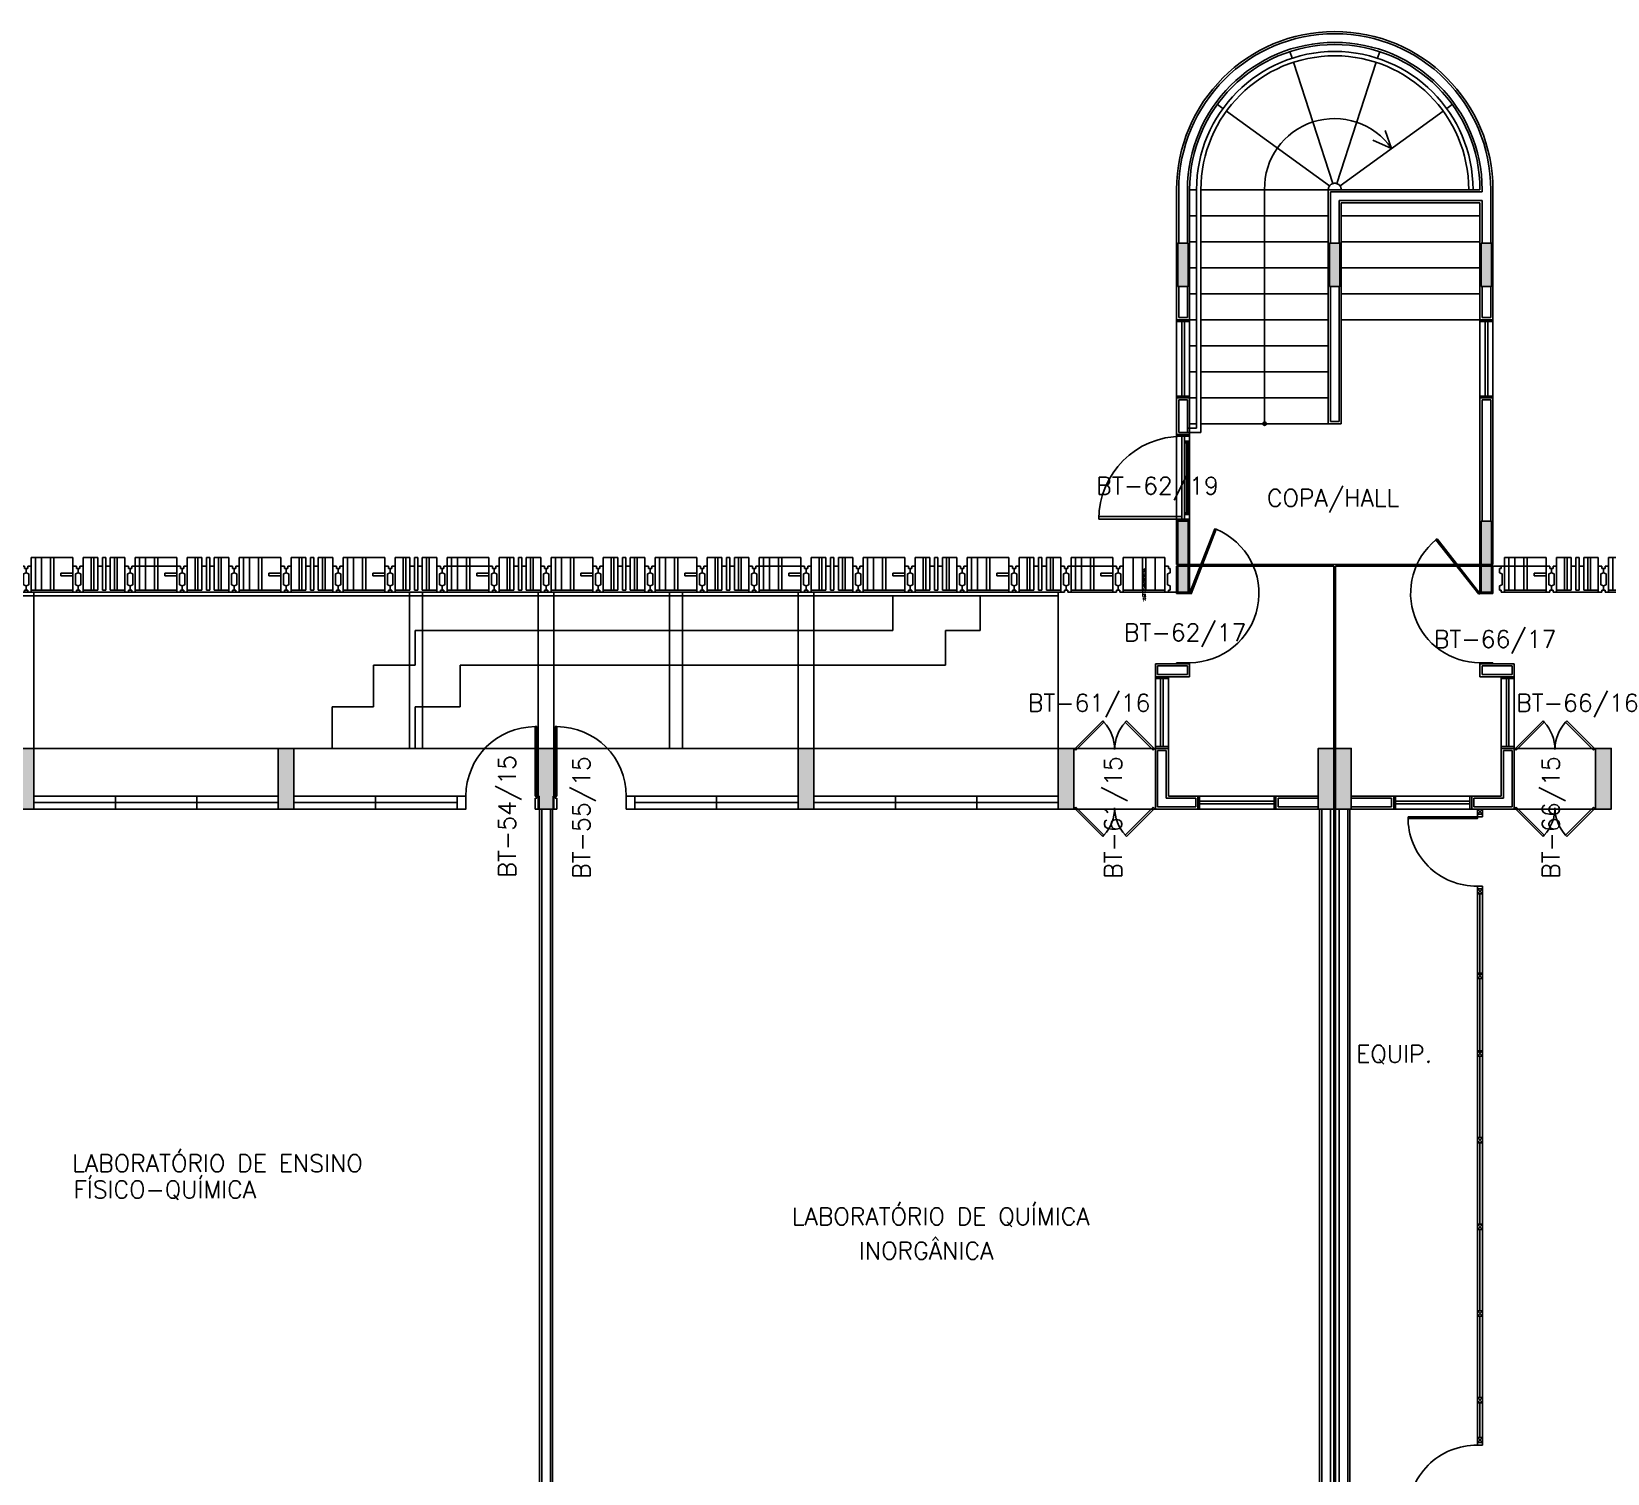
# Model space of a CAD drawing. Header units: millimetres. Extents: x 3605 to 3741, y 1123 to 1192.
# Drawn here: x 3668.46 to 3686.65, y 1171.83 to 1188.47 of the extents above; entities that cross this region are included whole.
import ezdxf

# ---------------------------------------------------------------- set-up
doc = ezdxf.new("R2010")
doc.units = ezdxf.units.MM
doc.linetypes.add('HIDDEN', pattern=[9.525, 6.35, -3.175])
for name, color, linetype in [('ar-acesso', 2, 'Continuous'), ('ar-alv', 2, 'Continuous'), ('ar-brs', 2, 'Continuous'), ('ar-div', 2, 'Continuous'), ('ar-esq', 2, 'Continuous'), ('ar-estc', 1, 'Continuous'), ('ar-piso', 1, 'Continuous'), ('ar-porta', 1, 'Continuous'), ('ar-proj', 1, 'HIDDEN'), ('ar-projarmario', 1, 'HIDDEN'), ('ar-reboco', 2, 'Continuous'), ('AR-VISTA', 2, 'Continuous'), ('brs-proj', 1, 'HIDDEN'), ('brs1', 2, 'Continuous'), ('brs2', 1, 'Continuous'), ('brs2-htc', 3, 'Continuous'), ('brs3', 1, 'Continuous'), ('brs4', 1, 'Continuous'), ('brs5', 1, 'Continuous'), ('div1', 2, 'Continuous'), ('div2', 1, 'Continuous'), ('ENDEREÇO', 2, 'Continuous'), ('esq-01', 1, 'Continuous'), ('esq-02', 1, 'Continuous'), ('estc-01', 3, 'Continuous'), ('h-estc', 3, 'Continuous'), ('proj', 1, 'HIDDEN'), ('ptm', 2, 'Continuous'), ('ptm1', 1, 'Continuous'), ('TEXTO', 2, 'Continuous')]:
    doc.layers.add(name, color=color, linetype=linetype)
doc.styles.add('UNB-100', font='simplex.shx', dxfattribs={"height": 0.2})
doc.styles.add('UNB1-100', font='simplex.shx', dxfattribs={"height": 0.2})

# ---------------------------------------------------------------- blocks, each defined once
blk = doc.blocks.new('plr01-01p')
at = {"layer": 'h-estc'}
blk.add_hatch(color=3, dxfattribs=at).paths.add_polyline_path([(0.09, 0.075), (-0.09, 0.075), (-0.09, -0.625), (0.09, -0.625)])
at = {"layer": 'estc-01', "color": 3}
blk.add_lwpolyline([(-0.09, 0.075), (-0.09, -0.625), (0.09, -0.625), (0.09, 0.075)], close=True, dxfattribs=at)
blk = doc.blocks.new('esq02-01p')
at = {"layer": 'esq-01'}
for p, q in [((2.91, 0), (0.09, 0)), ((1.03, -0.075), (1.03, 0.075)), ((1.97, -0.075), (1.97, 0.075))]:
    blk.add_line(p, q, dxfattribs=at)
at = {"layer": 'esq-02'}
blk.add_lwpolyline([(2.91, -0.075), (0.09, -0.075), (0.09, 0.075), (2.91, 0.075)], close=True, dxfattribs=at)
blk = doc.blocks.new('esq04-01p')
at = {"layer": 'esq-01'}
blk.add_line((1.975, 0), (0.09, 0), dxfattribs=at)
at = {"layer": 'esq-02'}
blk.add_line((1.0325, 0.075), (1.0325, -0.075), dxfattribs=at)
for points in [[(1.975, -0.075), (0.09, -0.075), (0.09, 0.075), (1.975, 0.075), (1.975, -0.075)], [(2.075, 0.075), (1.975, 0.075), (1.975, -0.075), (2.075, -0.075)]]:
    blk.add_lwpolyline(points, close=True, dxfattribs=at)
at = {"layer": 'ptm'}
for p, q in [((2.875, 0.075), (2.875, 0.875)), ((2.875, 0.875), (2.895, 0.875)), ((2.895, 0.075), (2.895, 0.875)), ((2.075, 0.075), (2.05, 0.075)), ((2.075, 0.075), (2.075, 0.05)), ((2.875, 0.075), (2.895, 0.075)), ((2.875, 0.05), (2.875, -0.075)), ((2.875, 0.05), (2.895, 0.05)), ((2.895, 0.075), (2.92, 0.075)), ((2.895, 0.075), (2.895, 0.05)), ((2.92, 0.075), (2.92, -0.075)), ((2.92, -0.075), (2.875, -0.075))]:
    blk.add_line(p, q, dxfattribs=at)
at = {"layer": 'ptm', "color": 1}
blk.add_arc((2.875, 0.075), 0.8, 90, 180, dxfattribs=at)
blk = doc.blocks.new('brs01-01p-oeste')
at = {"layer": 'brs-proj'}
for p, q in [((0.92, -0.2), (0.92, 0.175)), ((2.12, -0.2), (2.12, 0.175))]:
    blk.add_line(p, q, dxfattribs=at)
at = {"layer": 'brs1'}
for p, q in [((0, 0.05), (0.02, 0.05)), ((0, 0.05), (0, 0)), ((0, 0), (0.03, -0.013)), ((0.02, 0.075), (0.06, 0.075)), ((0.02, 0.05), (0.02, 0.075)), ((0.06, 0.075), (0.06, -0.225)), ((0.18, -0.2), (0.18, 0.175)), ((0.228, 0.175), (0.18, 0.175)), ((0.228, -0.2), (0.228, 0.175)), ((0.372, -0.2), (0.372, 0.175)), ((0.372, 0.175), (0.42, 0.175)), ((0.42, -0.2), (0.42, 0.175)), ((0.54, 0.075), (0.54, -0.225)), ((0.58, 0.075), (0.54, 0.075)), ((0.6, 0), (0.57, -0.013)), ((0.58, 0.05), (0.58, 0.075)), ((0.6, 0.05), (0.58, 0.05)), ((0.6, 0.05), (0.62, 0.05)), ((0.6, 0.05), (0.6, 0)), ((0.6, 0.05), (0.6, 0)), ((0.6, 0), (0.63, -0.013)), ((0.62, 0.075), (0.66, 0.075)), ((0.62, 0.05), (0.62, 0.075)), ((0.66, 0.075), (0.66, -0.225)), ((0.707, -0.2), (0.707, 0.175)), ((0.778, 0.175), (0.707, 0.175)), ((0.778, -0.2), (0.778, 0.175)), ((1.14, 0.075), (1.14, -0.005)), ((1.18, 0.075), (1.14, 0.075)), ((1.2, 0), (1.17, -0.013)), ((1.18, 0.05), (1.18, 0.075)), ((1.2, 0.05), (1.18, 0.05)), ((1.2, 0.05), (1.22, 0.05)), ((1.2, 0.05), (1.2, 0)), ((1.2, 0.05), (1.2, 0)), ((1.2, 0), (1.23, -0.013)), ((1.22, 0.075), (1.26, 0.075)), ((1.22, 0.05), (1.22, 0.075)), ((1.26, 0.075), (1.26, -0.225)), ((1.38, -0.2), (1.38, 0.175)), ((1.428, 0.175), (1.38, 0.175)), ((1.428, -0.2), (1.428, 0.175)), ((1.572, -0.2), (1.572, 0.175)), ((1.572, 0.175), (1.62, 0.175)), ((1.62, -0.2), (1.62, 0.175)), ((1.74, 0.075), (1.74, -0.225)), ((1.78, 0.075), (1.74, 0.075)), ((1.8, 0), (1.77, -0.013)), ((1.78, 0.05), (1.78, 0.075)), ((1.8, 0.05), (1.78, 0.05)), ((1.8, 0.05), (1.82, 0.05)), ((1.8, 0.05), (1.8, 0)), ((1.8, 0.05), (1.8, 0)), ((1.8, 0), (1.83, -0.013)), ((1.82, 0.075), (1.86, 0.075)), ((1.82, 0.05), (1.82, 0.075)), ((1.86, 0.075), (1.86, -0.225)), ((1.907, -0.2), (1.907, 0.175)), ((1.978, 0.175), (1.907, 0.175)), ((1.978, -0.2), (1.978, 0.175)), ((2.34, 0.075), (2.34, -0.005)), ((2.38, 0.075), (2.34, 0.075)), ((2.4, 0), (2.37, -0.013)), ((2.38, 0.05), (2.38, 0.075)), ((2.4, 0.05), (2.38, 0.05)), ((2.4, 0.05), (2.42, 0.05)), ((2.4, 0.05), (2.4, 0)), ((2.4, 0.05), (2.4, 0)), ((2.4, 0), (2.43, -0.013)), ((2.42, 0.075), (2.46, 0.075)), ((2.42, 0.05), (2.42, 0.075)), ((2.46, 0.075), (2.46, -0.225)), ((2.58, -0.2), (2.58, 0.175)), ((2.628, 0.175), (2.58, 0.175)), ((2.628, -0.2), (2.628, 0.175)), ((2.772, -0.2), (2.772, 0.175)), ((2.772, 0.175), (2.82, 0.175)), ((2.82, -0.2), (2.82, 0.175)), ((2.94, 0.075), (2.94, -0.225)), ((2.98, 0.075), (2.94, 0.075)), ((3, 0), (2.97, -0.013)), ((2.98, 0.05), (2.98, 0.075)), ((3, 0.05), (2.98, 0.05)), ((3, 0.05), (3, 0)), ((0, -0.15), (0.03, -0.137)), ((0, -0.2), (0, -0.15)), ((0.03, -0.137), (0.03, -0.013)), ((0.57, -0.137), (0.57, -0.013)), ((0.6, -0.15), (0.57, -0.137)), ((0.6, -0.15), (0.63, -0.137)), ((0.6, -0.2), (0.6, -0.15)), ((0.6, -0.2), (0.6, -0.15)), ((0.63, -0.137), (0.63, -0.013)), ((1.14, -0.005), (1, -0.005)), ((1, -0.005), (1, -0.035)), ((1, -0.035), (1.14, -0.035)), ((1.14, -0.035), (1.14, -0.225)), ((1.17, -0.137), (1.17, -0.013)), ((1.2, -0.15), (1.17, -0.137)), ((1.2, -0.15), (1.23, -0.137)), ((1.2, -0.2), (1.2, -0.15)), ((1.2, -0.2), (1.2, -0.15)), ((1.23, -0.137), (1.23, -0.013)), ((1.77, -0.137), (1.77, -0.013)), ((1.8, -0.15), (1.77, -0.137)), ((1.8, -0.15), (1.83, -0.137)), ((1.8, -0.2), (1.8, -0.15)), ((1.8, -0.2), (1.8, -0.15)), ((1.83, -0.137), (1.83, -0.013)), ((2.34, -0.005), (2.2, -0.005)), ((2.2, -0.005), (2.2, -0.035)), ((2.2, -0.035), (2.34, -0.035)), ((2.34, -0.035), (2.34, -0.225)), ((2.37, -0.137), (2.37, -0.013)), ((2.4, -0.15), (2.37, -0.137)), ((2.4, -0.15), (2.43, -0.137)), ((2.4, -0.2), (2.4, -0.15)), ((2.4, -0.2), (2.4, -0.15)), ((2.43, -0.137), (2.43, -0.013)), ((2.97, -0.137), (2.97, -0.013)), ((3, -0.15), (2.97, -0.137)), ((3, -0.2), (3, -0.15)), ((0, -0.2), (0.02, -0.2)), ((0.02, -0.2), (0.02, -0.225)), ((0.02, -0.225), (0.06, -0.225)), ((0.228, -0.2), (0.18, -0.2)), ((0.372, -0.2), (0.42, -0.2)), ((0.58, -0.225), (0.54, -0.225)), ((0.58, -0.2), (0.58, -0.225)), ((0.6, -0.2), (0.58, -0.2)), ((0.6, -0.2), (0.62, -0.2)), ((0.62, -0.2), (0.62, -0.225)), ((0.62, -0.225), (0.66, -0.225)), ((1.18, -0.225), (1.14, -0.225)), ((1.18, -0.2), (1.18, -0.225)), ((1.2, -0.2), (1.18, -0.2)), ((1.2, -0.2), (1.22, -0.2)), ((1.22, -0.2), (1.22, -0.225)), ((1.22, -0.225), (1.26, -0.225)), ((1.428, -0.2), (1.38, -0.2)), ((1.572, -0.2), (1.62, -0.2)), ((1.78, -0.225), (1.74, -0.225)), ((1.78, -0.2), (1.78, -0.225)), ((1.8, -0.2), (1.78, -0.2)), ((1.8, -0.2), (1.82, -0.2)), ((1.82, -0.2), (1.82, -0.225)), ((1.82, -0.225), (1.86, -0.225)), ((1.978, -0.2), (1.907, -0.2)), ((2.38, -0.225), (2.34, -0.225)), ((2.38, -0.2), (2.38, -0.225)), ((2.4, -0.2), (2.38, -0.2)), ((2.4, -0.2), (2.42, -0.2)), ((2.42, -0.2), (2.42, -0.225)), ((2.42, -0.225), (2.46, -0.225)), ((2.628, -0.2), (2.58, -0.2)), ((2.772, -0.2), (2.82, -0.2)), ((2.98, -0.225), (2.94, -0.225)), ((2.98, -0.2), (2.98, -0.225)), ((3, -0.2), (2.98, -0.2))]:
    blk.add_line(p, q, dxfattribs=at)
at = {"layer": 'brs2'}
for p, q in [((0.228, 0.075), (0.28, 0.075)), ((0.372, 0.075), (0.32, 0.075)), ((1.428, 0.075), (1.48, 0.075)), ((1.572, 0.075), (1.52, 0.075)), ((2.628, 0.075), (2.68, 0.075)), ((2.772, 0.075), (2.72, 0.075)), ((0.54, -0.225), (0.06, -0.225)), ((1.14, -0.225), (0.66, -0.225)), ((1.74, -0.225), (1.26, -0.225)), ((2.34, -0.225), (1.86, -0.225)), ((2.94, -0.225), (2.46, -0.225))]:
    blk.add_line(p, q, dxfattribs=at)
at = {"layer": 'brs3'}
for p, q in [((0.15, 0.175), (0.18, 0.175)), ((0.45, 0.175), (0.42, 0.175)), ((1.35, 0.175), (1.38, 0.175)), ((1.65, 0.175), (1.62, 0.175)), ((2.55, 0.175), (2.58, 0.175)), ((2.85, 0.175), (2.82, 0.175)), ((0.15, -0.2), (0.18, -0.2)), ((0.45, -0.2), (0.42, -0.2)), ((0.778, -0.2), (0.707, -0.2)), ((1.35, -0.2), (1.38, -0.2)), ((1.65, -0.2), (1.62, -0.2)), ((2.55, -0.2), (2.58, -0.2)), ((2.85, -0.2), (2.82, -0.2))]:
    blk.add_line(p, q, dxfattribs=at)
at = {"layer": 'brs4'}
for p, q in [((0.06, 0.075), (0.06, 0.175)), ((0.15, 0.175), (0.06, 0.175)), ((0.15, 0.175), (0.15, -0.2)), ((0.28, 0.175), (0.28, -0.2)), ((0.32, 0.175), (0.28, 0.175)), ((0.32, 0.175), (0.32, -0.2)), ((0.45, 0.175), (0.54, 0.175)), ((0.45, 0.175), (0.45, -0.2)), ((0.54, 0.075), (0.54, 0.175)), ((0.66, 0.075), (0.66, 0.175)), ((0.707, 0.175), (0.66, 0.175)), ((0.88, 0.175), (0.778, 0.175)), ((0.88, 0.175), (1.14, 0.175)), ((0.88, -0.2), (0.88, 0.175)), ((1.14, 0.075), (1.14, 0.175)), ((1.26, 0.075), (1.26, 0.175)), ((1.35, 0.175), (1.26, 0.175)), ((1.35, 0.175), (1.35, -0.2)), ((1.48, 0.175), (1.48, -0.2)), ((1.52, 0.175), (1.48, 0.175)), ((1.52, 0.175), (1.52, -0.2)), ((1.65, 0.175), (1.74, 0.175)), ((1.65, 0.175), (1.65, -0.2)), ((1.74, 0.075), (1.74, 0.175)), ((1.86, 0.075), (1.86, 0.175)), ((1.907, 0.175), (1.86, 0.175)), ((2.08, 0.175), (1.978, 0.175)), ((2.08, 0.175), (2.34, 0.175)), ((2.08, -0.2), (2.08, 0.175)), ((2.34, 0.075), (2.34, 0.175)), ((2.46, 0.075), (2.46, 0.175)), ((2.55, 0.175), (2.46, 0.175)), ((2.55, 0.175), (2.55, -0.2)), ((2.68, 0.175), (2.68, -0.2)), ((2.72, 0.175), (2.68, 0.175)), ((2.72, 0.175), (2.72, -0.2)), ((2.85, 0.175), (2.94, 0.175)), ((2.85, 0.175), (2.85, -0.2)), ((2.94, 0.075), (2.94, 0.175)), ((0.15, -0.2), (0.06, -0.2)), ((0.32, -0.2), (0.28, -0.2)), ((0.45, -0.2), (0.54, -0.2)), ((0.707, -0.2), (0.66, -0.2)), ((0.778, -0.2), (0.88, -0.2)), ((1.14, -0.2), (0.88, -0.2)), ((1.35, -0.2), (1.26, -0.2)), ((1.52, -0.2), (1.48, -0.2)), ((1.65, -0.2), (1.74, -0.2)), ((1.907, -0.2), (1.86, -0.2)), ((1.978, -0.2), (2.08, -0.2)), ((2.34, -0.2), (2.08, -0.2)), ((2.55, -0.2), (2.46, -0.2)), ((2.72, -0.2), (2.68, -0.2)), ((2.85, -0.2), (2.94, -0.2))]:
    blk.add_line(p, q, dxfattribs=at)
at = {"layer": 'brs5'}
for p, q in [((1.14, -0.035), (1.14, -0.005)), ((2.34, -0.035), (2.34, -0.005))]:
    blk.add_line(p, q, dxfattribs=at)
blk = doc.blocks.new('BRS01-01C-')
at = {"layer": 'brs-proj'}
for p, q in [((-0.075, 0.54), (-0.075, 0.06)), ((0.2, 0.28), (-0.175, 0.28))]:
    blk.add_line(p, q, dxfattribs=at)
at = {"layer": 'brs1'}
for p, q in [((-0.075, 0.58), (-0.075, 0.54)), ((-0.05, 0.58), (-0.075, 0.58)), ((-0.05, 0.6), (-0.05, 0.58)), ((-0.05, 0.6), (0, 0.6)), ((0, 0.6), (0.013, 0.57)), ((0.137, 0.57), (0.013, 0.57)), ((0.15, 0.6), (0.137, 0.57)), ((0.2, 0.6), (0.15, 0.6)), ((0.2, 0.6), (0.2, 0.58)), ((0.2, 0.58), (0.225, 0.58)), ((0.225, 0.58), (0.225, 0.54)), ((-0.075, 0.54), (0.225, 0.54)), ((-0.075, 0.06), (0.005, 0.06)), ((-0.075, 0.02), (-0.075, 0.06)), ((-0.05, 0.02), (-0.075, 0.02)), ((-0.05, 0), (-0.05, 0.02)), ((-0.05, 0), (0, 0)), ((0, 0), (0.013, 0.03)), ((0.137, 0.03), (0.013, 0.03)), ((0.035, 0.06), (0.225, 0.06)), ((0.15, 0), (0.137, 0.03)), ((0.2, 0), (0.15, 0)), ((0.2, 0.02), (0.225, 0.02)), ((0.2, 0), (0.2, 0.02)), ((0.225, 0.02), (0.225, 0.06))]:
    blk.add_line(p, q, dxfattribs=at)
at = {"layer": 'brs2'}
blk.add_line((0.225, 0.06), (0.225, 0.54), dxfattribs=at)
at = {"layer": 'brs3'}
for p, q in [((0.2, 0.493), (-0.175, 0.493)), ((-0.175, 0.422), (-0.175, 0.493)), ((0.2, 0.422), (-0.175, 0.422)), ((0.2, 0.422), (0.2, 0.493)), ((0.005, 0.06), (0.005, 0.2)), ((0.005, 0.2), (0.035, 0.2)), ((0.035, 0.2), (0.035, 0.06))]:
    blk.add_line(p, q, dxfattribs=at)
at = {"layer": 'brs4'}
for p, q in [((-0.075, 0.54), (-0.175, 0.54)), ((-0.175, 0.493), (-0.175, 0.54)), ((0.2, 0.493), (0.2, 0.54)), ((-0.175, 0.32), (-0.175, 0.06)), ((0.2, 0.32), (-0.175, 0.32)), ((0.2, 0.06), (0.2, 0.32)), ((-0.075, 0.06), (-0.175, 0.06))]:
    blk.add_line(p, q, dxfattribs=at)
at = {"layer": 'brs4', "color": 2}
for p, q in [((-0.175, 0.32), (-0.175, 0.422)), ((0.2, 0.422), (0.2, 0.32))]:
    blk.add_line(p, q, dxfattribs=at)
at = {"layer": 'brs5'}
blk.add_line((-0.075, 0.06), (-0.075, 0.54), dxfattribs=at)
at = {"layer": 'brs5', "color": 1}
blk.add_line((0.035, 0.06), (0.005, 0.06), dxfattribs=at)
blk = doc.blocks.new('esq03a-01p')
at = {"layer": 'esq-02'}
for p, q in [((0.09, 0.075), (1.03, 0.075)), ((0.09, -0.625), (1.03, -0.625))]:
    blk.add_line(p, q, dxfattribs=at)
at = {"layer": 'ptm'}
for p, q in [((0.1, 0.069), (0.423, 0.391)), ((0.114, 0.054), (0.437, 0.377)), ((0.437, 0.377), (0.423, 0.391)), ((0.683, 0.377), (0.698, 0.392)), ((1.006, 0.054), (0.683, 0.377)), ((1.02, 0.069), (0.698, 0.392)), ((0.114, 0.054), (0.1, 0.069)), ((0.114, 0.054), (0.1, 0.069)), ((1.006, 0.054), (1.02, 0.069)), ((1.006, 0.054), (1.02, 0.069)), ((0.114, -0.604), (0.1, -0.619)), ((0.114, -0.604), (0.1, -0.619)), ((0.1, -0.619), (0.423, -0.941)), ((0.114, -0.604), (0.437, -0.927)), ((1.006, -0.604), (0.683, -0.927)), ((1.02, -0.619), (0.698, -0.942)), ((1.006, -0.604), (1.02, -0.619)), ((1.006, -0.604), (1.02, -0.619)), ((0.437, -0.927), (0.423, -0.941)), ((0.683, -0.927), (0.698, -0.942))]:
    blk.add_line(p, q, dxfattribs=at)
at = {"layer": 'ptm1'}
for centre, start, end in [((0.09, 0.06), 0, 42.4258), ((1.03, 0.06), 137.5157, 180), ((0.09, -0.61), 317.5742, 360), ((1.03, -0.61), 180, 222.4843)]:
    blk.add_arc(centre, 0.47, start, end, dxfattribs=at)
blk = doc.blocks.new('div-05p')
at = {"layer": 'div1'}
for p, q in [((0.03, 0.03), (0.97, 0.03)), ((0.03, -0.03), (0.97, -0.03))]:
    blk.add_line(p, q, dxfattribs=at)
for points in [[(0.03, -0.03), (-0.03, -0.03), (-0.03, 0.03), (0.03, 0.03)], [(0.97, -0.03), (1.03, -0.03), (1.03, 0.03), (0.97, 0.03)]]:
    blk.add_lwpolyline(points, close=True, dxfattribs=at)
at = {"layer": 'div2'}
for p, q in [((-0.03, -0.03), (0.03, 0.03)), ((-0.03, 0.03), (0.03, -0.03)), ((0.97, 0), (0.03, 0)), ((1.03, 0.03), (0.97, -0.03)), ((1.03, -0.03), (0.97, 0.03))]:
    blk.add_line(p, q, dxfattribs=at)
blk = doc.blocks.new('div-03p')
at = {"layer": 'div1'}
for p, q in [((0.03, 0.03), (0.895, 0.03)), ((0.03, -0.03), (0.895, -0.03))]:
    blk.add_line(p, q, dxfattribs=at)
blk.add_lwpolyline([(0.03, -0.03), (-0.03, -0.03), (-0.03, 0.03), (0.03, 0.03)], close=True, dxfattribs=at)
at = {"layer": 'div2'}
for p, q in [((-0.03, -0.03), (0.03, 0.03)), ((-0.03, 0.03), (0.03, -0.03)), ((0.895, 0), (0.03, 0))]:
    blk.add_line(p, q, dxfattribs=at)

msp = doc.modelspace()

# ---------------------------------------------------------------- hatches: boundary and pattern name
at = {"layer": 'brs2-htc'}
h = msp.add_hatch(dxfattribs=at)
h.set_pattern_fill('AR-CONC', color=256, scale=0.0002, angle=90, style=0)
h.set_pattern_definition([(140, (3681.599376, 1182.226198), (0.0031878, 0.036437), [0.00381, -0.04191]), (85, (3681.599376, 1182.2262), (-0.0382113, -0.0070486), [0.003048, -0.033528]), (190.451, (3681.59964, 1182.229235), (-0.0350233, 0.0293885), [0.003238, -0.035618]), (136.184, (3681.589216, 1182.2262), (0.0084085, 0.054216), [0.005715, -0.062865]), (186.636, (3681.589917, 1182.230716), (-0.049485, 0.047481), [0.004857, -0.053427]), (81.184, (3681.589216, 1182.2262), (-0.049485, 0.047481), [0.004572, -0.050292]), (111, (3681.591756, 1182.231278), (0.0204531, 0.030323), [0.00381, -0.04191]), (56, (3681.591756, 1182.23128), (-0.0368376, 0.0123604), [0.003048, -0.033528]), (161.451, (3681.59346, 1182.233805), (-0.0163846, 0.0426833), [0.003238, -0.035618]), (127.5, (3681.599376, 1182.226198), (-0.016911, 0.00061772), [0, -0.0331216, 0, -0.034036, 0, -0.033655]), (97.5, (3681.599376, 1182.226198), (-0.0200361, 0.0133639), [0, -0.0194056, 0, -0.0323596, 0, -0.012827]), (57.5, (3681.599376, 1182.21487), (0.00114575, 0.0271181), [0, -0.0127, 0, -0.039624, 0, -0.052578]), (47.5, (3681.599376, 1182.20979), (-0.0050853, 0.0296258), [0, -0.01651, 0, -0.0263144, 0, -0.037338])])
h.paths.add_polyline_path([(3681.279, 1181.901), (3681.319, 1181.901), (3681.319, 1182.276), (3681.279, 1182.276)])
at = {"layer": 'h-estc'}
for points in [[(3681.809, 1186.031), (3681.689, 1186.031), (3681.689, 1185.531), (3681.809, 1185.531)], [(3683.439, 1186.031), (3683.439, 1185.531), (3683.559, 1185.531), (3683.559, 1186.031)], [(3685.189, 1185.531), (3685.309, 1185.531), (3685.309, 1186.031), (3685.189, 1186.031)], [(3681.809, 1182.321), (3681.809, 1182.821), (3681.689, 1182.821), (3681.689, 1182.321)], [(3685.189, 1182.821), (3685.309, 1182.821), (3685.309, 1182.321), (3685.189, 1182.321)], [(3681.809, 1182.001), (3681.809, 1182.301), (3681.689, 1182.301), (3681.689, 1182.001)], [(3685.189, 1182.301), (3685.189, 1182.001), (3685.309, 1182.001), (3685.309, 1182.301)], [(3683.489, 1180.201), (3683.309, 1180.201), (3683.309, 1179.501), (3683.489, 1179.501)], [(3683.689, 1180.201), (3683.509, 1180.201), (3683.509, 1179.501), (3683.689, 1179.501)]]:
    msp.add_hatch(color=256, dxfattribs=at).paths.add_polyline_path(points)

# ---------------------------------------------------------------- linework, layer by layer
at = {"layer": 'ar-acesso'}
msp.add_line((3650.489, 1181.961), (3680.309, 1181.961), dxfattribs=at)
at = {"layer": 'ar-acesso', "color": 3}
for p, q in [((3678.399, 1181.561), (3678.399, 1181.961)), ((3679.409, 1181.961), (3679.409, 1181.561)), ((3672.889, 1181.561), (3678.399, 1181.561)), ((3672.889, 1181.161), (3672.889, 1181.561)), ((3679.009, 1181.561), (3679.009, 1181.161)), ((3679.009, 1181.561), (3679.409, 1181.561)), ((3672.409, 1181.161), (3672.889, 1181.161)), ((3672.409, 1180.681), (3672.409, 1181.161)), ((3673.409, 1181.161), (3679.009, 1181.161)), ((3673.409, 1180.681), (3673.409, 1181.161)), ((3671.929, 1180.681), (3672.409, 1180.681)), ((3671.929, 1180.201), (3671.929, 1180.681)), ((3673.409, 1180.681), (3672.889, 1180.681)), ((3672.889, 1180.201), (3672.889, 1180.681))]:
    msp.add_line(p, q, dxfattribs=at)
at = {"layer": 'ar-alv'}
for p, q in [((3681.699, 1186.646), (3681.699, 1186.031)), ((3681.799, 1186.646), (3681.799, 1186.031)), ((3685.199, 1186.621), (3683.449, 1186.621)), ((3683.449, 1186.031), (3683.449, 1186.621)), ((3685.199, 1186.521), (3683.549, 1186.521)), ((3683.549, 1186.031), (3683.549, 1186.521)), ((3685.199, 1186.646), (3685.199, 1186.621)), ((3685.199, 1186.521), (3685.199, 1186.031)), ((3685.299, 1186.646), (3685.299, 1186.031)), ((3681.699, 1185.531), (3681.699, 1185.171)), ((3681.799, 1185.531), (3681.799, 1185.171)), ((3683.449, 1183.971), (3683.449, 1185.531)), ((3683.549, 1183.971), (3683.549, 1185.531)), ((3685.199, 1185.171), (3685.199, 1185.531)), ((3685.299, 1185.171), (3685.299, 1185.531)), ((3681.699, 1185.171), (3681.799, 1185.171)), ((3685.299, 1185.171), (3685.199, 1185.171)), ((3681.699, 1183.846), (3681.699, 1184.221)), ((3681.699, 1184.221), (3681.799, 1184.221)), ((3681.799, 1183.846), (3681.799, 1184.221)), ((3685.199, 1184.221), (3685.199, 1182.821)), ((3685.199, 1184.221), (3685.299, 1184.221)), ((3685.299, 1184.221), (3685.299, 1182.821)), ((3683.549, 1183.971), (3683.449, 1183.971)), ((3681.699, 1183.846), (3681.799, 1183.846)), ((3681.454, 1181.151), (3681.799, 1181.151)), ((3681.454, 1181.051), (3681.454, 1181.151)), ((3681.799, 1181.051), (3681.454, 1181.051)), ((3681.799, 1181.151), (3681.799, 1181.051)), ((3685.199, 1181.151), (3685.199, 1181.051)), ((3685.544, 1181.151), (3685.199, 1181.151)), ((3685.199, 1181.051), (3685.544, 1181.051)), ((3685.544, 1181.051), (3685.544, 1181.151)), ((3681.454, 1179.526), (3681.454, 1180.176)), ((3681.554, 1180.176), (3681.454, 1180.176)), ((3681.554, 1179.626), (3681.554, 1180.176)), ((3685.444, 1179.626), (3685.444, 1180.176)), ((3685.444, 1180.176), (3685.544, 1180.176)), ((3685.544, 1179.526), (3685.544, 1180.176)), ((3681.894, 1179.626), (3681.554, 1179.626)), ((3681.894, 1179.626), (3681.894, 1179.526)), ((3683.309, 1179.626), (3682.844, 1179.626)), ((3682.844, 1179.526), (3682.844, 1179.626)), ((3683.689, 1179.626), (3684.154, 1179.626)), ((3684.154, 1179.626), (3684.154, 1179.526)), ((3685.104, 1179.626), (3685.444, 1179.626)), ((3685.104, 1179.626), (3685.104, 1179.526)), ((3674.349, 1169.651), (3674.349, 1179.501)), ((3674.449, 1169.651), (3674.449, 1179.501)), ((3681.894, 1179.526), (3681.454, 1179.526)), ((3683.309, 1179.526), (3682.844, 1179.526)), ((3683.349, 1169.651), (3683.349, 1179.501)), ((3683.449, 1169.651), (3683.449, 1179.501)), ((3683.549, 1169.651), (3683.549, 1179.501)), ((3683.649, 1169.651), (3683.649, 1179.501)), ((3683.689, 1179.526), (3684.154, 1179.526)), ((3685.104, 1179.526), (3685.544, 1179.526))]:
    msp.add_line(p, q, dxfattribs=at)
for radius in [1.8, 1.7]:
    msp.add_arc((3683.499, 1186.646), radius, 0, 180, dxfattribs=at)
at = {"layer": 'ar-div'}
for p, q in [((3685.144, 1179.441), (3685.144, 1179.411)), ((3685.144, 1179.411), (3685.204, 1179.411)), ((3685.204, 1179.441), (3685.204, 1179.411)), ((3685.144, 1178.611), (3685.204, 1178.611)), ((3685.144, 1178.581), (3685.144, 1178.611)), ((3685.204, 1178.581), (3685.204, 1178.611)), ((3685.144, 1172.191), (3685.144, 1172.161)), ((3685.144, 1172.161), (3685.204, 1172.161)), ((3685.204, 1172.191), (3685.204, 1172.161))]:
    msp.add_line(p, q, dxfattribs=at)
at = {"layer": 'ar-esq', "color": 1}
for centre, start, end in [((3685.134, 1179.401), 179.2748, 270.7252), ((3685.134, 1171.371), 89.2748, 180.7252)]:
    msp.add_arc(centre, 0.79, start, end, dxfattribs=at)
at = {"layer": 'ar-estc'}
msp.add_line((3684.155, 1187.122), (3684.081, 1187.328), dxfattribs=at)
msp.add_lwpolyline([(3682.689, 1183.946), (3682.689, 1186.646, -0.741247), (3684.155, 1187.122), (3683.938, 1187.217)], format="xyb", dxfattribs=at)
msp.add_circle((3682.689, 1183.946), 0.0202, dxfattribs=at)
at = {"layer": 'ar-piso'}
for p, q in [((3682.982, 1188.239), (3683.006, 1188.163)), ((3683.992, 1188.163), (3684.017, 1188.239)), ((3682.209, 1187.584), (3682.144, 1187.631)), ((3684.79, 1187.584), (3684.854, 1187.631)), ((3683.439, 1186.69), (3682.249, 1187.554)), ((3681.824, 1186.646), (3681.904, 1186.646)), ((3681.954, 1186.646), (3683.424, 1186.646)), ((3681.824, 1186.346), (3681.904, 1186.346)), ((3681.954, 1186.346), (3683.424, 1186.346)), ((3681.824, 1186.046), (3681.904, 1186.046)), ((3681.954, 1186.046), (3683.424, 1186.046)), ((3681.824, 1185.746), (3681.904, 1185.746)), ((3681.954, 1185.746), (3683.424, 1185.746)), ((3681.824, 1185.446), (3681.904, 1185.446)), ((3681.954, 1185.446), (3683.424, 1185.446)), ((3681.824, 1185.146), (3681.904, 1185.146)), ((3681.954, 1185.146), (3683.424, 1185.146)), ((3681.824, 1184.846), (3681.904, 1184.846)), ((3681.954, 1184.846), (3683.424, 1184.846)), ((3681.824, 1184.546), (3681.904, 1184.546)), ((3681.954, 1184.546), (3683.424, 1184.546)), ((3681.824, 1184.246), (3681.904, 1184.246)), ((3681.954, 1184.246), (3683.424, 1184.246)), ((3681.824, 1183.946), (3681.904, 1183.946)), ((3681.954, 1183.946), (3683.424, 1183.946)), ((3681.824, 1183.896), (3681.799, 1183.896)), ((3681.824, 1183.846), (3681.799, 1183.846)), ((3685.174, 1182.321), (3681.824, 1182.321)), ((3683.489, 1182.301), (3681.824, 1182.301)), ((3683.489, 1180.201), (3683.489, 1182.301)), ((3685.174, 1182.301), (3683.509, 1182.301)), ((3683.509, 1180.201), (3683.509, 1182.301)), ((3685.419, 1182.301), (3685.324, 1182.301)), ((3680.309, 1182.001), (3650.489, 1182.001)), ((3668.489, 1180.201), (3668.489, 1182.001)), ((3680.309, 1182.001), (3680.309, 1180.201)), ((3681.579, 1182.001), (3681.674, 1182.001)), ((3668.474, 1180.201), (3671.324, 1180.201)), ((3671.474, 1180.201), (3674.324, 1180.201)), ((3674.324, 1180.201), (3671.474, 1180.201)), ((3671.474, 1180.201), (3674.324, 1180.201)), ((3674.474, 1180.201), (3677.324, 1180.201)), ((3677.324, 1180.201), (3674.474, 1180.201)), ((3674.474, 1180.201), (3677.324, 1180.201)), ((3677.474, 1180.201), (3680.309, 1180.201)), ((3683.489, 1169.651), (3683.489, 1179.501)), ((3683.509, 1169.651), (3683.509, 1179.501))]:
    msp.add_line(p, q, dxfattribs=at)
at = {"layer": 'ar-porta', "color": 2}
msp.add_line((3684.344, 1179.411), (3685.144, 1179.411), dxfattribs=at)
for points in [[(3681.674, 1181.989), (3681.824, 1181.989), (3681.824, 1182.001), (3681.674, 1182.001)], [(3685.324, 1181.989), (3685.174, 1181.989), (3685.174, 1182.001), (3685.324, 1182.001)], [(3681.674, 1181.189), (3681.824, 1181.189), (3681.824, 1181.176), (3681.674, 1181.176)], [(3685.324, 1181.189), (3685.174, 1181.189), (3685.174, 1181.176), (3685.324, 1181.176)], [(3684.344, 1179.411), (3685.144, 1179.411), (3685.144, 1179.391), (3684.344, 1179.391)]]:
    msp.add_lwpolyline(points, close=True, dxfattribs=at)
at = {"layer": 'ar-porta'}
msp.add_arc((3681.734, 1182.844), 0.957, 90, 180, dxfattribs=at)
at = {"layer": 'ar-proj'}
for p, q in [((3672.824, 1180.201), (3672.824, 1182.001)), ((3672.974, 1180.201), (3672.974, 1182.001)), ((3674.309, 1182.001), (3674.309, 1180.201)), ((3674.309, 1182.001), (3674.309, 1180.201)), ((3674.309, 1182.001), (3674.309, 1180.201)), ((3674.489, 1182.001), (3674.489, 1180.201)), ((3674.489, 1182.001), (3674.489, 1180.201)), ((3674.489, 1182.001), (3674.489, 1180.201)), ((3675.824, 1180.201), (3675.824, 1182.001)), ((3675.974, 1180.201), (3675.974, 1182.001)), ((3677.309, 1182.001), (3677.309, 1180.201)), ((3677.309, 1182.001), (3677.309, 1180.201)), ((3677.309, 1182.001), (3677.309, 1180.201)), ((3677.489, 1182.001), (3677.489, 1180.201)), ((3677.489, 1182.001), (3677.489, 1180.201)), ((3677.489, 1182.001), (3677.489, 1180.201))]:
    msp.add_line(p, q, dxfattribs=at)
at = {"layer": 'ar-projarmario'}
for p, q in [((3674.309, 1182.001), (3674.309, 1180.201)), ((3674.489, 1182.001), (3674.489, 1180.201)), ((3677.309, 1182.001), (3677.309, 1180.201)), ((3677.489, 1182.001), (3677.489, 1180.201))]:
    msp.add_line(p, q, dxfattribs=at)
at = {"layer": 'ar-reboco'}
for p, q in [((3681.674, 1186.646), (3681.674, 1185.146)), ((3681.824, 1186.646), (3681.824, 1185.146)), ((3681.904, 1186.646), (3681.904, 1183.896)), ((3681.954, 1186.646), (3681.954, 1183.846)), ((3685.174, 1186.646), (3683.424, 1186.646)), ((3685.174, 1186.496), (3683.574, 1186.496)), ((3683.574, 1186.496), (3683.574, 1183.946)), ((3685.174, 1185.146), (3685.174, 1186.496)), ((3685.324, 1185.146), (3685.324, 1186.646)), ((3683.424, 1183.946), (3683.424, 1186.046)), ((3681.674, 1183.821), (3681.674, 1184.246)), ((3681.824, 1183.821), (3681.824, 1184.246)), ((3685.174, 1184.246), (3685.174, 1182.321)), ((3685.324, 1184.246), (3685.324, 1182.321)), ((3683.574, 1183.946), (3683.424, 1183.946)), ((3681.699, 1183.821), (3681.674, 1183.821)), ((3681.824, 1183.821), (3681.799, 1183.821)), ((3681.904, 1183.896), (3681.824, 1183.896)), ((3681.954, 1183.846), (3681.824, 1183.846)), ((3681.674, 1182.321), (3681.674, 1182.821)), ((3681.674, 1182.821), (3681.689, 1182.821)), ((3681.809, 1182.821), (3681.824, 1182.821)), ((3681.824, 1182.321), (3681.824, 1182.821)), ((3681.689, 1182.321), (3681.674, 1182.321)), ((3681.674, 1182.001), (3681.674, 1182.301)), ((3681.689, 1182.301), (3681.674, 1182.301)), ((3681.809, 1182.321), (3681.824, 1182.321)), ((3681.809, 1182.301), (3681.824, 1182.301)), ((3681.824, 1182.001), (3681.824, 1182.301)), ((3685.189, 1182.321), (3685.174, 1182.321)), ((3685.174, 1182.001), (3685.174, 1182.301)), ((3685.189, 1182.301), (3685.174, 1182.301)), ((3685.309, 1182.321), (3685.324, 1182.321)), ((3685.309, 1182.301), (3685.324, 1182.301)), ((3685.324, 1182.001), (3685.324, 1182.301)), ((3681.689, 1182.001), (3681.674, 1182.001)), ((3681.809, 1182.001), (3681.824, 1182.001)), ((3685.309, 1182.001), (3685.324, 1182.001)), ((3681.429, 1181.026), (3681.429, 1181.176)), ((3681.429, 1181.176), (3681.824, 1181.176)), ((3681.824, 1181.026), (3681.429, 1181.026)), ((3681.824, 1181.176), (3681.824, 1181.026)), ((3685.569, 1181.176), (3685.174, 1181.176)), ((3685.174, 1181.176), (3685.174, 1181.026)), ((3685.174, 1181.026), (3685.569, 1181.026)), ((3685.569, 1181.026), (3685.569, 1181.176)), ((3681.429, 1179.501), (3681.429, 1180.201)), ((3681.579, 1180.201), (3681.429, 1180.201)), ((3681.579, 1179.651), (3681.579, 1180.201)), ((3685.419, 1180.201), (3685.569, 1180.201)), ((3685.419, 1179.651), (3685.419, 1180.201)), ((3685.569, 1179.501), (3685.569, 1180.201)), ((3681.919, 1179.651), (3681.579, 1179.651)), ((3683.309, 1179.651), (3682.819, 1179.651)), ((3683.689, 1179.651), (3684.179, 1179.651)), ((3685.079, 1179.651), (3685.419, 1179.651)), ((3674.324, 1169.651), (3674.324, 1179.501)), ((3674.474, 1169.651), (3674.474, 1179.501)), ((3681.429, 1179.501), (3681.919, 1179.501)), ((3683.309, 1179.501), (3682.819, 1179.501)), ((3683.324, 1169.651), (3683.324, 1179.501)), ((3683.674, 1169.651), (3683.674, 1179.501)), ((3683.689, 1179.501), (3684.179, 1179.501)), ((3685.569, 1179.501), (3685.079, 1179.501))]:
    msp.add_line(p, q, dxfattribs=at)
for radius in [1.825, 1.675, 1.595, 1.545]:
    msp.add_arc((3683.499, 1186.646), radius, 0, 180, dxfattribs=at)
at = {"layer": 'AR-VISTA'}
msp.add_line((3683.424, 1186.046), (3683.424, 1186.646), dxfattribs=at)
at = {"layer": 'brs1'}
for p, q in [((3681.019, 1182.301), (3681.059, 1182.301)), ((3681.019, 1182.276), (3681.019, 1182.301)), ((3681.059, 1182.401), (3681.059, 1182.001)), ((3681.539, 1182.401), (3681.539, 1182.001)), ((3681.579, 1182.301), (3681.539, 1182.301)), ((3681.579, 1182.276), (3681.579, 1182.301)), ((3680.999, 1182.276), (3681.019, 1182.276)), ((3680.999, 1182.276), (3680.999, 1182.226)), ((3680.999, 1182.276), (3680.999, 1182.226)), ((3680.999, 1182.226), (3681.029, 1182.213)), ((3681.029, 1182.089), (3681.029, 1182.213)), ((3681.599, 1182.226), (3681.569, 1182.213)), ((3681.569, 1182.089), (3681.569, 1182.213)), ((3681.599, 1182.276), (3681.579, 1182.276)), ((3681.599, 1182.276), (3681.599, 1182.226)), ((3681.599, 1182.276), (3681.599, 1182.226)), ((3680.999, 1182.076), (3681.029, 1182.089)), ((3680.999, 1182.026), (3680.999, 1182.076)), ((3680.999, 1182.026), (3680.999, 1182.076)), ((3680.999, 1182.026), (3681.019, 1182.026)), ((3681.019, 1182.026), (3681.019, 1182.001)), ((3681.019, 1182.001), (3681.059, 1182.001)), ((3681.579, 1182.001), (3681.539, 1182.001)), ((3681.599, 1182.076), (3681.569, 1182.089)), ((3681.579, 1182.026), (3681.579, 1182.001)), ((3681.599, 1182.026), (3681.579, 1182.026)), ((3681.599, 1182.026), (3681.599, 1182.076)), ((3681.599, 1182.026), (3681.599, 1182.076))]:
    msp.add_line(p, q, dxfattribs=at)
at = {"layer": 'brs2'}
msp.add_line((3681.059, 1182.001), (3681.539, 1182.001), dxfattribs=at)
at = {"layer": 'brs3'}
for p, q in [((3681.279, 1182.401), (3681.279, 1182.026)), ((3681.279, 1182.401), (3681.319, 1182.401)), ((3681.319, 1182.401), (3681.319, 1182.026)), ((3681.279, 1182.026), (3681.319, 1182.026))]:
    msp.add_line(p, q, dxfattribs=at)
at = {"layer": 'brs4'}
for p, q in [((3681.171, 1182.401), (3681.059, 1182.401)), ((3681.171, 1182.401), (3681.171, 1182.026)), ((3681.428, 1182.401), (3681.539, 1182.401)), ((3681.428, 1182.401), (3681.428, 1182.026)), ((3681.171, 1182.026), (3681.059, 1182.026)), ((3681.428, 1182.026), (3681.539, 1182.026))]:
    msp.add_line(p, q, dxfattribs=at)
at = {"layer": 'brs4', "color": 1}
for p, q in [((3681.171, 1182.401), (3681.279, 1182.401)), ((3681.428, 1182.401), (3681.319, 1182.401)), ((3681.171, 1182.026), (3681.279, 1182.026)), ((3681.428, 1182.026), (3681.319, 1182.026))]:
    msp.add_line(p, q, dxfattribs=at)
at = {"layer": 'div1'}
for p, q in [((3685.144, 1178.521), (3685.144, 1177.576)), ((3685.204, 1178.521), (3685.204, 1177.576)), ((3685.144, 1172.651), (3685.144, 1172.251)), ((3685.204, 1172.651), (3685.204, 1172.251))]:
    msp.add_line(p, q, dxfattribs=at)
for points in [[(3685.144, 1179.441), (3685.144, 1179.501), (3685.204, 1179.501), (3685.204, 1179.441)], [(3685.144, 1178.521), (3685.144, 1178.581), (3685.204, 1178.581), (3685.204, 1178.521)], [(3685.204, 1172.251), (3685.204, 1172.191), (3685.144, 1172.191), (3685.144, 1172.251)]]:
    msp.add_lwpolyline(points, close=True, dxfattribs=at)
at = {"layer": 'div2'}
for p, q in [((3685.144, 1179.501), (3685.204, 1179.441)), ((3685.204, 1179.501), (3685.144, 1179.441)), ((3685.144, 1178.581), (3685.204, 1178.521)), ((3685.204, 1178.581), (3685.144, 1178.521)), ((3685.174, 1177.576), (3685.174, 1178.521)), ((3685.174, 1172.251), (3685.174, 1172.651)), ((3685.144, 1172.191), (3685.204, 1172.251)), ((3685.204, 1172.191), (3685.144, 1172.251))]:
    msp.add_line(p, q, dxfattribs=at)
at = {"layer": 'esq-01'}
for points in [[(3681.764, 1185.126), (3681.734, 1185.126), (3681.734, 1184.266), (3681.764, 1184.266)], [(3685.234, 1185.126), (3685.264, 1185.126), (3685.264, 1184.266), (3685.234, 1184.266)], [(3681.764, 1183.801), (3681.734, 1183.801), (3681.734, 1182.844), (3681.764, 1182.844)], [(3681.519, 1181.006), (3681.489, 1181.006), (3681.489, 1180.221), (3681.519, 1180.221)], [(3685.479, 1181.006), (3685.509, 1181.006), (3685.509, 1180.221), (3685.479, 1180.221)], [(3681.939, 1179.591), (3681.939, 1179.561), (3682.799, 1179.561), (3682.799, 1179.591)], [(3685.059, 1179.591), (3685.059, 1179.561), (3684.199, 1179.561), (3684.199, 1179.591)]]:
    msp.add_lwpolyline(points, close=True, dxfattribs=at)
at = {"layer": 'esq-02'}
for p, q in [((3681.814, 1183.746), (3681.764, 1183.746)), ((3681.814, 1183.746), (3681.814, 1183.726)), ((3681.814, 1183.726), (3681.764, 1183.726)), ((3681.787, 1182.92), (3681.787, 1183.726)), ((3681.807, 1182.92), (3681.807, 1183.726)), ((3681.814, 1182.92), (3681.764, 1182.92)), ((3681.814, 1182.9), (3681.764, 1182.9)), ((3681.814, 1182.9), (3681.814, 1182.92))]:
    msp.add_line(p, q, dxfattribs=at)
for points in [[(3681.824, 1185.146), (3681.674, 1185.146), (3681.674, 1185.126), (3681.824, 1185.126)], [(3681.674, 1185.126), (3681.824, 1185.126), (3681.824, 1184.266), (3681.674, 1184.266)], [(3685.174, 1185.146), (3685.324, 1185.146), (3685.324, 1185.126), (3685.174, 1185.126)], [(3685.324, 1185.126), (3685.174, 1185.126), (3685.174, 1184.266), (3685.324, 1184.266)], [(3681.824, 1184.246), (3681.674, 1184.246), (3681.674, 1184.266), (3681.824, 1184.266)], [(3685.174, 1184.246), (3685.324, 1184.246), (3685.324, 1184.266), (3685.174, 1184.266)], [(3681.824, 1183.821), (3681.674, 1183.821), (3681.674, 1183.801), (3681.824, 1183.801)], [(3681.824, 1182.824), (3681.674, 1182.824), (3681.674, 1182.844), (3681.824, 1182.844)], [(3681.579, 1181.026), (3681.429, 1181.026), (3681.429, 1181.006), (3681.579, 1181.006)], [(3685.419, 1181.026), (3685.569, 1181.026), (3685.569, 1181.006), (3685.419, 1181.006)], [(3681.429, 1181.006), (3681.579, 1181.006), (3681.579, 1180.221), (3681.429, 1180.221)], [(3685.569, 1181.006), (3685.419, 1181.006), (3685.419, 1180.221), (3685.569, 1180.221)], [(3681.429, 1180.201), (3681.579, 1180.201), (3681.579, 1180.221), (3681.429, 1180.221)], [(3685.419, 1180.201), (3685.569, 1180.201), (3685.569, 1180.221), (3685.419, 1180.221)], [(3681.919, 1179.651), (3681.919, 1179.501), (3681.939, 1179.501), (3681.939, 1179.651)], [(3682.819, 1179.651), (3682.819, 1179.501), (3682.799, 1179.501), (3682.799, 1179.651)], [(3684.179, 1179.651), (3684.179, 1179.501), (3684.199, 1179.501), (3684.199, 1179.651)], [(3685.079, 1179.651), (3685.079, 1179.501), (3685.059, 1179.501), (3685.059, 1179.651)]]:
    msp.add_lwpolyline(points, close=True, dxfattribs=at)
at = {"layer": 'esq-02', "color": 1}
for points in [[(3681.674, 1183.801), (3681.824, 1183.801), (3681.824, 1182.844), (3681.674, 1182.844)], [(3681.939, 1179.501), (3681.939, 1179.651), (3682.799, 1179.651), (3682.799, 1179.501)], [(3685.059, 1179.501), (3685.059, 1179.651), (3684.199, 1179.651), (3684.199, 1179.501)]]:
    msp.add_lwpolyline(points, close=True, dxfattribs=at)
at = {"layer": 'estc-01'}
for points in [[(3681.809, 1186.031), (3681.689, 1186.031), (3681.689, 1185.531), (3681.809, 1185.531)], [(3683.439, 1185.531), (3683.559, 1185.531), (3683.559, 1186.031), (3683.439, 1186.031)], [(3685.189, 1186.031), (3685.309, 1186.031), (3685.309, 1185.531), (3685.189, 1185.531)], [(3681.809, 1182.321), (3681.689, 1182.321), (3681.689, 1182.821), (3681.809, 1182.821)], [(3685.309, 1182.321), (3685.189, 1182.321), (3685.189, 1182.821), (3685.309, 1182.821)], [(3681.809, 1182.301), (3681.689, 1182.301), (3681.689, 1182.001), (3681.809, 1182.001)], [(3685.309, 1182.301), (3685.189, 1182.301), (3685.189, 1182.001), (3685.309, 1182.001)], [(3683.309, 1179.501), (3683.309, 1180.201), (3683.489, 1180.201), (3683.489, 1179.501)], [(3683.509, 1179.501), (3683.509, 1180.201), (3683.689, 1180.201), (3683.689, 1179.501)]]:
    msp.add_lwpolyline(points, close=True, dxfattribs=at)
at = {"layer": 'proj'}
for p, q in [((3683.022, 1188.116), (3683.476, 1186.718)), ((3683.523, 1186.718), (3683.977, 1188.116)), ((3683.56, 1186.69), (3684.749, 1187.554)), ((3685.174, 1186.346), (3683.574, 1186.346)), ((3685.174, 1186.046), (3683.574, 1186.046)), ((3685.174, 1185.746), (3683.574, 1185.746)), ((3685.174, 1185.446), (3683.574, 1185.446)), ((3685.174, 1185.146), (3683.574, 1185.146))]:
    msp.add_line(p, q, dxfattribs=at)
msp.add_lwpolyline([(3680.777, 1182.874), (3680.777, 1182.844), (3681.734, 1182.844), (3681.734, 1182.874)], close=True, dxfattribs=at)
msp.add_arc((3683.499, 1186.646), 0.075, 0, 180, dxfattribs=at)
at = {"layer": 'ptm'}
for p, q in [((3681.824, 1181.989), (3682.114, 1182.734)), ((3681.841, 1181.982), (3682.131, 1182.728)), ((3682.131, 1182.728), (3682.114, 1182.734)), ((3684.665, 1182.606), (3684.679, 1182.617)), ((3685.16, 1181.978), (3684.665, 1182.606)), ((3685.174, 1181.989), (3684.679, 1182.617)), ((3681.841, 1181.982), (3681.824, 1181.989)), ((3685.16, 1181.978), (3685.174, 1181.989))]:
    msp.add_line(p, q, dxfattribs=at)
at = {"layer": 'ptm', "color": 1}
for centre, start, end in [((3681.824, 1181.989), 270, 67.4939), ((3685.174, 1181.989), 129.505, 270)]:
    msp.add_arc(centre, 0.8, start, end, dxfattribs=at)

# ---------------------------------------------------------------- block references
at = {"layer": 'ar-brs'}
for p in [(3666.599, 1182.226), (3670.199, 1182.226), (3673.799, 1182.226), (3677.399, 1182.226), (3685.999, 1182.226)]:
    msp.add_blockref('brs01-01p-oeste', p, dxfattribs=at)
at = {"layer": 'ar-brs', "xscale": -1, "rotation": 90}
for p in [(3670.199, 1182.226), (3673.799, 1182.226), (3677.399, 1182.226), (3680.999, 1182.226), (3685.999, 1182.226)]:
    msp.add_blockref('BRS01-01C-', p, dxfattribs=at)
at = {"layer": 'ar-div', "rotation": 269.9999999999999}
msp.add_blockref('div-03p', (3685.174, 1177.576), dxfattribs=at)
at = {"layer": 'ar-div', "xscale": -1, "rotation": 89.99999999999993}
for p in [(3685.174, 1176.681), (3685.174, 1175.681), (3685.174, 1174.681), (3685.174, 1173.681)]:
    msp.add_blockref('div-05p', p, dxfattribs=at)
at = {"layer": 'ar-esq'}
for name, p in [('esq03a-01p', (3680.399, 1180.126)), ('esq03a-01p', (3685.479, 1180.126)), ('esq04-01p', (3671.399, 1179.576)), ('esq02-01p', (3668.399, 1179.576)), ('esq02-01p', (3677.399, 1179.576))]:
    msp.add_blockref(name, p, dxfattribs=at)
at = {"layer": 'ar-esq', "xscale": -1}
msp.add_blockref('esq04-01p', (3677.399, 1179.576), dxfattribs=at)
at = {"layer": 'ar-estc', "xscale": -1, "rotation": 180}
for p in [(3668.399, 1179.576), (3671.399, 1179.576), (3674.399, 1179.576), (3677.399, 1179.576), (3680.399, 1179.576), (3686.599, 1179.576)]:
    msp.add_blockref('plr01-01p', p, dxfattribs=at)

# ---------------------------------------------------------------- texts
at = {"layer": 'ENDEREÇO', "style": 'UNB-100'}
for s, p in [('BT-62/19', (3680.747, 1183.131)), ('BT-62/17', (3681.066, 1181.438)), ('BT-66/17', (3684.642, 1181.362)), ('BT-61/16', (3679.957, 1180.626)), ('BT-66/16', (3685.592, 1180.626))]:
    msp.add_text(s, height=0.2, dxfattribs=at).set_placement(p)
for s, p in [('BT-54/15', (3674.049, 1178.709)), ('BT-55/15', (3674.907, 1178.695)), ('BT-61/15', (3681.042, 1178.695)), ('BT-66/15', (3686.093, 1178.695))]:
    msp.add_text(s, height=0.2, rotation=90, dxfattribs=at).set_placement(p)
at = {"layer": 'TEXTO', "style": 'UNB1-100'}
for s, p in [('COPA/HALL', (3682.717, 1182.99)), ('EQUIP.', (3683.747, 1176.575)), ('LABORATÓRIO DE ENSINO', (3668.932, 1175.314)), ('FÍSICO-QUÍMICA', (3668.946, 1175.011)), ('LABORATÓRIO DE QUÍMICA', (3677.234, 1174.701)), ('INORGÂNICA', (3678.009, 1174.305))]:
    msp.add_text(s, height=0.2, dxfattribs=at).set_placement(p)

doc.saveas('drawing.dxf')
